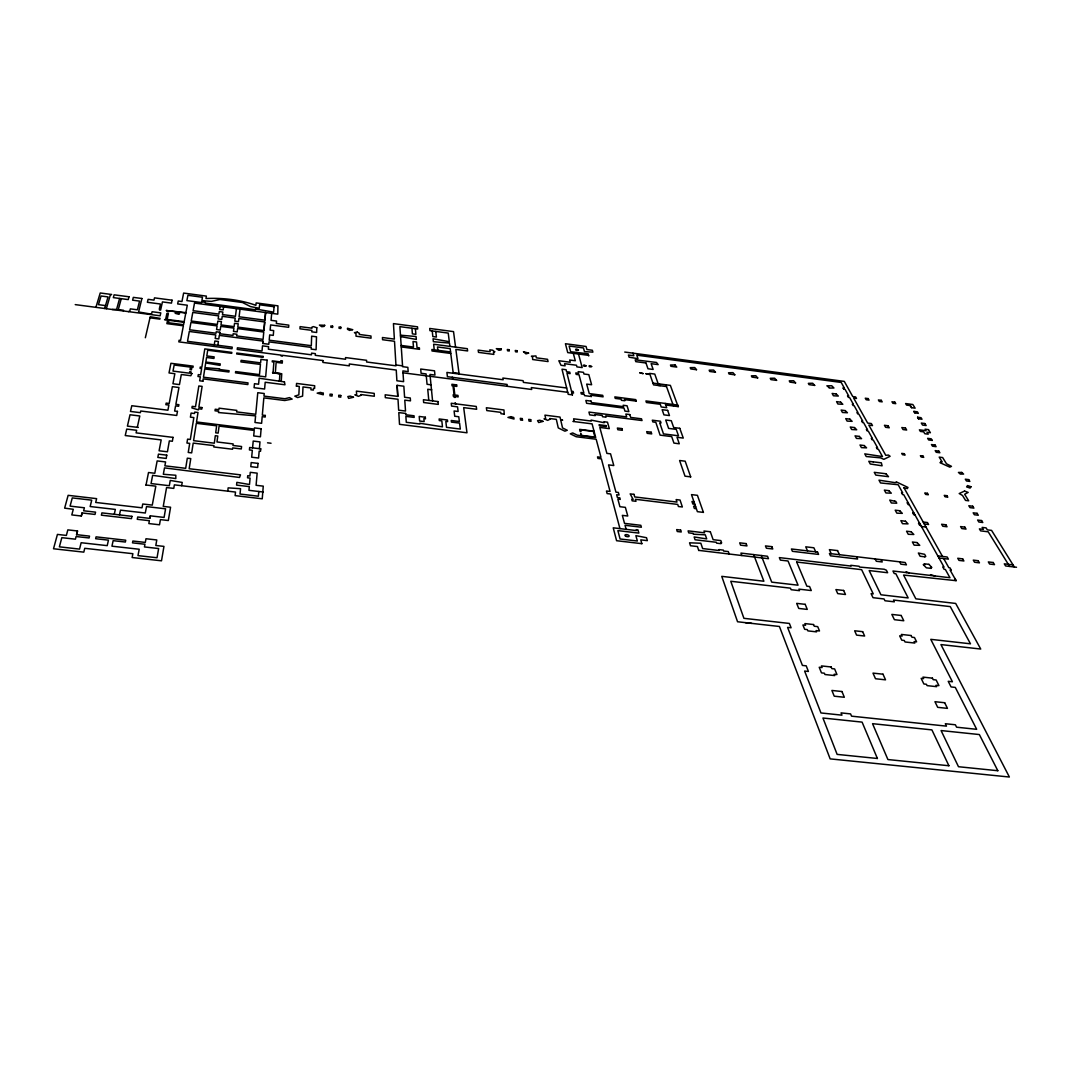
<?xml version="1.0" encoding="UTF-8"?>
<svg xmlns="http://www.w3.org/2000/svg" width="1070" height="1070" viewBox="0 0 1070 1070"><rect width="100%" height="100%" fill="white"/><g stroke="black" fill="none" stroke-linecap="round" stroke-linejoin="round"><path stroke-width="1.5" d="M296.403 386.23L296.55 383.421L314.7 385.735L314.62 388.397L313.43 388.249L313.363 390.082L310.942 389.774L311.009 387.942L302.997 386.925L302.596 396.114L297.62 397.572L294.798 396.141L298.851 394.857L299.266 386.444L296.417 386.083M281.223 381.468L281.758 373.751L272.582 372.574L279.912 373.965M279.39 381.241L279.939 373.51M275.324 373.029L276.14 362.342L282.253 363.131L282.413 360.871L280.835 360.67L280.741 361.941L272.302 360.844L272.221 361.834L273.907 362.048L273.064 372.734M258.779 491.491L258.378 496.212L240.014 494.046L240.563 488.696L228.151 487.866L227.776 491.157M259.395 448.691L259.983 441.897L253.215 441.067L252.573 447.848M271.7 313.349L271.044 320.331L276.541 321.067L276.341 323.488L288.78 325.133L288.646 327.313L270.616 324.932L270.135 330.148L273.679 330.603L273.278 335.391L269.68 334.923L269.199 340.18L311.316 345.69L311.664 336.167L316.506 336.796L316.091 349.729L311.196 349.101L311.25 347.402L269.011 341.878L268.797 344.259L262.725 343.47L262.912 341.076L219.297 335.378L218.775 338.936L215.217 338.468L215.752 334.923L189.31 331.459L187.517 341.33L232.217 347.135L232.003 348.766L178.81 341.865L179.118 340.233L180.576 340.421L183.371 325.802L166.867 323.635L167.602 320.144L164.579 319.756L165.689 319.087L166.893 313.43L168.378 313.617L167.147 319.435L184.16 321.669L187.29 305.217L177.66 303.933L178.249 301.018L181.953 301.513L183.625 293.073L206.376 296.109L205.975 298.517C222.801 297.741 239.961 299.68 255.89 305.311L256.145 302.917L277.933 305.833L277.785 314.152L194.499 303.077L193.108 310.688L218.895 314.099L219.27 311.571L222.854 312.052L222.48 314.567L235.44 316.292L236.443 308.655M263.915 330.563L264.718 321.95L238.877 318.526L238.49 321.629L234.811 321.147L235.213 318.044L222.226 316.332L221.771 319.422L218.16 318.954L218.628 315.851L192.787 312.44L191.222 321L217.33 324.437L217.825 321.134L221.45 321.615L220.968 324.919L234.103 326.644L234.531 323.314L238.209 323.795L237.794 327.126L263.915 330.563L264.731 321.95M264.892 320.184L265.601 312.534L264.892 320.184L239.091 316.773L240.054 309.136M262.725 343.47L262.939 341.089M217.852 345.262L218.4 341.477L214.843 341.009L214.267 344.794M219.751 332.248L219.551 333.693L232.952 335.445L233.166 333.76L236.898 334.255L236.684 335.926L263.073 339.377L263.768 332.034L237.607 328.597L237.192 331.887L233.474 331.392L233.902 328.102L220.754 326.377L220.219 330.028L216.568 329.547L217.116 325.895L190.955 322.458L189.617 329.774L216.006 333.225L216.22 331.78L219.898 332.262L219.684 333.706M223.59 306.956L223.162 309.912L219.591 309.444L220.032 306.475M202.832 381.201L203.193 378.887L247.839 384.558L248.013 382.873L203.46 377.215L204.758 368.936L228.913 372.012L229.074 370.728L219.457 369.498L219.551 368.829L204.958 367.652L205.708 362.931L220.046 365.378L220.246 363.907L205.841 362.061L206.563 357.487L213.933 358.437L214.16 356.872L206.804 355.935L207.7 350.211L231.708 353.314L231.829 352.391L204.798 348.9L201.842 367.251L200.25 367.05L200.05 368.321L201.641 368.535L200.612 374.915L198.298 374.62L197.99 376.493L200.317 376.787L199.662 380.8L202.925 381.214M181.686 485.713L182.221 482.436L170.237 480.443L169.314 485.713L151.057 483.56L152.636 475.334L175.814 478.571L175.814 475.254L163.335 474.277L164.499 467.884L239.519 477.461L240.496 474.853L189.176 468.727L190.768 458.602L187.317 458.187L185.685 468.312L164.874 465.824L165.582 461.932L157.156 460.916L154.802 473.261L148.516 472.512L145.988 485.245M166.733 455.138L166.224 458.441L157.825 457.425L158.454 454.148L166.826 455.151M149.88 518.067L150.308 515.834L164.084 517.425L165.582 508.812L146.536 506.605L145.293 513.011L120.495 510.149L119.452 514.897M150.308 515.834L149.813 518.388L137.709 516.997L137.254 519.298L149.372 520.689L148.837 523.564L159.497 524.781L160.406 519.619L168.324 520.528L170.571 507.233L163.242 506.391L166.572 487.572L173.768 488.388L174.37 484.857L235.507 492.066L235.119 495.611L262.244 498.807L263.26 486.141L256.091 485.298L257.161 473.154L250.26 472.325L249.912 475.989L247.732 475.722L247.531 477.795L250.099 478.103L249.497 484.509L236.858 482.343L236.564 485.098L249.31 486.609L248.949 490.327L263.247 492.013M137.308 427.331L139.795 415.976L130.018 414.772L127.41 426.114L138.271 427.438M114.263 514.295L115.346 509.427L90.148 506.525L91.726 500.158L72.278 497.911L70.072 506.123L84.383 507.782L83.62 510.778L95.564 512.155L95.003 514.443L82.042 512.945L81.333 516.021L71.797 514.924L73.282 509.293L64.641 508.143L68.132 495.33L96.621 498.647L95.698 502.445L142.002 507.809L142.751 504.01L152.274 505.107L155.819 486.168L146.042 485.018M145.346 337.745L150.241 316.733L160.045 318.338L159.871 319.127L149.987 317.83M81.333 516.021L82.082 512.958M141.909 298.517L138.578 311.972L151.539 314.165L152.1 311.731L160.781 312.881L160.139 315.797L75.234 304.616M76.572 534.652L77.521 530.974L67.838 529.877L66.367 535.428L57.432 534.411L53.513 548.763L83.808 552.147L84.744 548.308L132.881 553.698L132.118 557.523L161.503 560.814L163.951 546.395L155.819 545.486L156.782 539.962L145.988 538.745L145.293 542.423L132.867 541.019L132.506 542.851L144.945 544.255L144.45 546.944L158.641 548.549L157.036 557.751L137.976 555.624L139.207 549.244L111.949 546.182L113.152 540.671L125.35 542.035L125.725 540.216L96.073 536.859L95.645 538.718L108.444 540.149L107.214 545.646L81.146 542.717L79.554 549.097L59.372 546.837L61.833 537.662L75.422 539.186L76.09 536.525L89.077 537.969L89.519 536.123L76.572 534.652L77.521 530.974M128.453 311.624L129.778 311.102L130.353 308.869L137.375 309.792L139.555 301.098L132.6 300.175L133.335 297.38L141.922 298.49M128.988 296.805L128.239 299.6L113.34 297.62L114.115 294.825L128.988 296.778M123.277 310.942L123.465 310.273L118.288 309.591L121.271 298.677M119.613 298.45L116.603 309.364L112.189 309.484M106.358 308.722L110.317 294.999L111.628 294.491L100.232 292.979L95.899 307.344M104.659 308.494L108.03 296.925L101.061 296.002L98.453 304.669L105.502 305.592M745.456 622.673L779.428 626.485L830.159 758.884L1009.384 777.021L940.931 644.581L980.722 649.035L955.684 603.44L915.84 598.826L903.588 575.058L956.045 580.676M751.702 623.369L737.551 621.75L721.755 576.356L763.886 581.237L753.628 554.581L740.935 553.083L741.871 555.571M698.71 550.381L768.487 558.701L767.511 556.253L753.641 554.608M796.655 562.017L861.631 569.668L873.24 593.89L871.087 593.649L873.026 597.689L884.074 598.959L884.943 600.751L894.359 601.835L893.477 600.043L950.28 606.61L970.477 643.806L930.766 639.338L952.42 681.764L948.207 681.309L951.069 686.94L955.296 687.408L976.683 729.312L956.58 727.199L955.376 724.778L945.318 723.721L946.495 726.142L851.533 716.164L850.596 713.904L841.047 712.887L841.97 715.161L820.957 712.954L804.613 671.05L808.412 671.465L806.205 665.834L802.42 665.42L787.587 627.394L791.091 627.782L789.379 623.449L743.918 618.326L730.77 581.264L790.476 588.166L791.104 589.704L799.531 590.667L798.889 589.129L811.287 590.56L809.575 586.52L806.874 586.213L796.615 561.91M837.623 550.609L829.37 549.632L831.243 553.712M937.788 555.878L947.204 557.015L948.394 559.115L938.965 557.992M1013.103 564.893L1004.302 563.85L1005.599 565.95L1016.5 567.26M923.183 522.013L927.449 522.534L928.573 524.501L924.293 523.979M267.513 442.819L271.058 443.247M919.732 523.457L918.528 523.31L919.638 525.29L920.842 525.437M921.43 526.507L926.031 527.069M693.962 501.736L691.956 501.496L692.825 504.01L694.831 504.251M695.594 506.458L693.587 506.217L694.35 508.437L696.356 508.678M894.547 501.148L895.724 501.295L896.767 503.208L891.337 502.994L889.758 500.091L894.533 501.135M908.256 502.846L907.079 502.713L908.136 504.612L909.313 504.759M913.9 512.971L912.71 512.824L913.78 514.764L914.97 514.911M886 473.756L888.501 476.698L875.768 475.093L874.284 472.338L886.294 473.796M903.749 487.706L907.333 488.615L907.975 487.438L896.285 481.861L896.419 482.543L894.747 482.597L879.005 480.162L880.516 482.958L898.158 484.723L902.692 492.855L901.528 492.708L902.558 494.581L903.735 494.728L944.048 567.113L942.79 566.966L944.101 569.307L945.345 569.454L949.959 577.733L892.942 571.005L894.212 573.507L895.831 573.694L908.162 597.943L880.944 594.786L869.174 570.564L887.645 572.731L886.388 570.23L884.208 569.24L859.558 567.073L859.183 566.284L850.784 565.294L851.158 566.083L779.348 557.604L780.364 560.105L788.042 561.001L798.059 585.196L771.724 582.147L761.225 555.504M594.037 431.197L579.632 429.364L580.167 431.531L581.037 431.638L580.595 429.846L593.435 431.478L594.933 437.095L582.013 435.463L580.689 433.591L581.211 435.677M403.002 372.801L531.71 389.48L531.322 387.581L567.729 392.302M430.996 384.799L427.064 384.29L426.087 373.925L421.085 373.283L420.711 369.03L434.514 370.822L434.955 375.075L429.979 374.433L432.574 400.875M431.772 389.801L427.746 389.279L428.789 400.394M272.582 372.681L279.939 373.617M918.582 418.785L921.992 419.239L921.029 417.688L917.605 417.233L918.555 418.785L917.605 417.233M666.503 386.564L653.556 384.866L649.584 373.39L654.773 374.085L658.812 385.561M395.94 364.977L402.534 365.846M453.145 372.587L458.99 373.35M566.659 388.009L523.431 382.391L523.083 380.679L502.86 378.044L503.167 379.756L446.912 372.44L447.407 376.693L507.073 384.438L507.407 386.323M571.54 391.272L573.159 391.486L573.56 393.091L571.942 392.891M636.249 401.116L624.465 399.591L624.813 400.755L621.456 400.314L621.095 399.15L615.263 398.401L614.809 396.89L635.767 399.618L636.275 401.17M665.754 404.995L678.38 406.64L677.805 405.075L645.919 400.929L646.427 402.494L660.27 404.286L661.207 406.974L666.704 407.683L665.206 403.43M588.58 355.36L567.729 352.592L565.428 343.724L586.066 346.479L586.922 349.529L592.339 350.251L592.887 352.15L584.474 351.589L583.458 347.951L569.133 346.038L570.631 351.736L588.125 353.782L588.741 355.935M843.294 388.236L845.126 389.48L848.764 396.02L847.52 395.86L848.376 397.385L849.607 397.545L853.392 404.326L852.322 404.179L853.084 405.557L854.154 405.704L858.033 412.672L856.963 412.525L857.739 413.943L858.822 414.077L862.821 421.259L861.738 421.125L862.527 422.556L863.61 422.69L867.489 429.645L866.392 429.498L867.195 430.956L868.292 431.103L872.424 438.499L871.314 438.366L872.144 439.85L873.254 439.984L877.534 447.675L876.41 447.527L877.253 449.052L878.376 449.186L882.482 456.556L864.787 453.867L866.218 456.515L880.556 457.853L883.847 459.338L890.12 456.275L888.474 455.058L885.773 455.312L868.827 425.098L872.478 425.579L871.341 423.559L867.69 423.091L853.659 398.08L856.495 398.455L855.639 396.93L852.75 396.555L844.31 381.401L624.746 352.057M400.474 335.218L416.069 336.502L416.324 339.444L400.568 336.595M910.289 405.583L906.557 405.089L905.621 403.55L912.844 404.513L915.104 408.151L911.613 407.697L910.289 405.583L911.6 407.697M185.872 312.654L166.184 310.474L167.495 310.648L167.308 311.517L168.779 311.718L168.966 310.835L175.574 311.718L175.239 313.363L179.386 313.911L179.707 312.253L185.805 313.069M913.927 411.375L917.391 411.83L918.327 413.354L914.877 412.886L913.927 411.375L914.863 412.886M401.156 345.436L413.475 347.055L413.02 341.517L416.538 341.985L417.019 347.523L419.373 347.844L419.507 349.328L401.263 346.934M450.577 351.95L431.879 349.489L432.026 350.987L450.764 353.448M652.941 383.1L670.368 385.387L678.112 406.6M675.023 364.937L670.462 365.017L670.943 366.314L676.748 367.09L675.01 364.937M1014.36 567.006L991.569 530.386L987.329 529.864L986.112 527.898L982.153 527.403L983.37 529.382L979.398 528.888L980.601 530.867L988.212 531.803L1009.625 566.431M954.694 578.295L956.112 580.689L950.053 570.016L951.297 570.163L949.973 567.822L948.809 567.675L943.7 558.553M903.963 487.733L942.509 556.453M843.882 389.319L843.093 387.902L844.337 388.062L841.207 382.445L636.784 355.146L637.987 358.677L629.133 357.206L628.411 355.026L633.828 355.748L632.958 353.154M934.765 575.941L930.525 574.657L930.98 575.486M909.152 572.918L906.103 571.781L906.531 572.611M899.656 561.844L900.86 564.184L906.424 564.84L905.193 562.499L829.41 553.498L830.467 555.825L857.645 559.048L856.535 556.721M881.118 559.744L882.242 561.964L876.303 561.268L875.193 559.035M837.489 550.595L839.522 554.701M815.701 551.866L813.895 547.786L805.737 546.81L807.529 550.889M729.205 554.086L728.295 551.585L723.654 551.037L723.32 550.114L718.906 549.592L719.227 550.515L702.642 548.562L700.837 543.239L689.548 542.811L690.511 545.74L697.439 546.556L698.75 550.502M665.874 384.799L673.498 405.998M659.414 383.943L660.029 385.722M578.509 354.023L582.187 367.585L576.931 366.89L576.489 365.244L564.572 363.693L565.107 365.833L561.014 365.298L558.821 360.737L570.23 362.235L569.655 360.002L575.299 360.75L573.293 353.327M626.151 529.342L625.04 525.29L641.385 527.229L640.823 525.303L624.519 523.364L622.339 515.365L627.769 516.021L625.375 507.367L619.918 506.712L617.858 499.115L620.266 499.409L619.824 497.817L617.403 497.523L616.641 494.741L619.062 495.022L618.353 492.454L615.945 492.16L608.536 464.888L613.792 465.544L610.555 453.84L606.891 453.386L599.802 427.438L609.311 428.642L607.479 422.182L603.935 421.74L604.216 422.717L591.081 420.095L591.335 421.072L573.6 418.811L574.202 421.205L572.918 421.433L592.084 423.867L595.709 437.51L577.238 435.169L572.704 432.949L570.31 433.832L576.182 436.734L596.177 439.248L600.979 457.305L597.501 456.877L597.916 458.428L601.393 458.869L610.06 491.438L606.463 490.996L607.145 493.578L610.743 494.019L619.945 528.607M455.566 347.135L453.533 331.62L429.712 328.45L429.939 330.643L448.236 333.091L449.306 341.691L433.056 338.762L433.377 341.704L449.467 343.082L449.881 346.386M459.083 374.018L455.86 349.395L467.63 350.947L467.309 348.686L433.644 344.246L434.219 349.796M453.225 373.256L450.162 348.646L437.483 346.961L437.844 350.278M455.981 403.858L455.071 402.748L455.205 403.764M452.597 377.362L452.717 378.352L452.048 377.295M435.771 331.419L436.399 337.05L432.828 336.568L432.24 330.951M415.401 328.704L415.882 334.322L412.391 333.853L411.937 328.249M397.157 385.361L397.826 396.395L385.187 394.79L385.32 397.652L398 399.27L398.655 410.184L405.517 411.054L404.781 400.127L410.492 400.849L410.278 397.986L404.594 397.264L403.845 386.216L397.077 385.347L397.746 396.382M340.822 327.219L340.822 328.503L339.056 328.276L339.056 326.979L340.822 327.219M340.782 395.472L340.782 397.157L338.722 396.903L338.735 395.218L340.782 395.472M332.636 326.189L332.623 327.474L330.857 327.233L330.871 325.949L332.636 326.189M332.088 394.389L332.061 396.074L330.001 395.82L330.028 394.135L332.088 394.389M323.3 393.279L323.26 394.776L317.161 393.158L320.492 392.409L323.3 393.279M322.953 360.55L322.913 362.422L349.328 365.846L349.315 363.974L396.248 370.059L396.89 380.773L403.604 381.642L402.882 370.915L408.165 371.611L407.857 367.358L402.601 366.676L399.886 326.644L417.701 329.012L417.514 326.818L393.452 323.608L394.375 339.096L382.445 337.518L382.552 339.712L394.509 341.29L395.994 365.82L366.622 361.994L366.582 360.309L345.543 357.567L345.543 359.252L315.289 355.32L315.342 353.635L311.544 353.14L311.49 354.825L268.369 349.221L268.597 346.653L262.498 345.851L262.016 351L237.433 347.803L237.232 349.435L281.169 355.133L281.116 355.949L282.4 356.109L282.453 355.307L322.953 360.55M316.787 327.728L316.64 332.476L311.771 331.834L311.892 330.376L299.974 328.811L300.095 326.631L311.972 328.196L312.012 327.086L313.497 326.617L316.787 327.728M591.656 366.529C588.299 368.334 588.072 363.746 591.656 366.529M586.012 365.886C582.642 367.692 582.441 363.104 586.012 365.886M578.469 350.01C574.724 351.963 574.523 346.974 578.469 350.01M284.433 381.883L284.981 384.772L265.2 382.257L264.598 389.039L254.085 387.701L254.486 383.702L258.579 384.224L259.141 378.245L284.433 381.883M274.067 306.729L273.612 312.146L255.503 308.976L255.422 309.725L205.199 303.037L205.333 302.288L201.668 301.807L201.535 302.556L186.875 300.603L187.905 295.307L202.457 297.259L201.909 300.456L205.56 300.951L211.365 301.379L219.979 299.493L242.542 302.516L250.581 306.608L259.234 308.24L259.595 304.789L274.067 306.729M265.333 415.468L265.2 417.046L262.19 416.671L261.615 423.305L254.968 422.476L255.596 415.856L218.467 412.538L218.641 411.255L215.016 410.8L215.23 409.235L218.855 409.676L219.056 408.165L236.804 410.385L236.63 411.896L255.743 414.277L257.776 392.703L264.21 393.519L263.982 396.101L284.861 398.736L289.488 397.612L292.15 399.097L284.754 400.514L263.835 397.88L262.324 415.093L265.333 415.468M260.746 448.852L260.532 451.286L259.181 451.125L258.579 458.04L251.677 457.211L252.333 450.296L249.43 449.935L249.658 447.501L260.746 448.852M258.017 463.39L257.656 467.483L250.795 466.654L251.183 462.574L258.017 463.39M261.133 428.736L260.438 436.787L253.697 435.958L254.219 430.434L219.083 426.101L218.146 433.123L215.699 432.815L216.648 425.806L196.318 423.305L193.576 440.666L214.308 443.194L215.311 435.704L217.772 436.012L216.983 441.963L233.153 443.93L232.966 445.468L241.566 446.511L241.298 448.945L232.685 447.902L232.538 449.239L213.786 446.966L213.973 445.628L193.202 443.1L191.664 452.877L188.24 452.463L189.698 443.381L186.942 443.047L187.584 439.141L190.326 439.476L193.844 417.581L190.42 417.166L191.089 413.087L194.499 413.502L194.727 412.084L198.003 412.498L196.519 421.968L254.339 429.097L254.446 427.92L261.133 428.736M267.125 360.175L265.668 376.881L235.494 372.855L235.641 371.571L259.488 374.62L260.451 364.429L240.91 361.914L241.098 360.349L260.599 362.864L260.933 359.386L267.125 360.175M263.14 356.444L263.06 357.367L236.684 353.956L236.791 353.033L263.14 356.444M201.989 407.576L201.748 409.155L198.592 408.767L198.418 409.877L191.931 407.938L192.185 406.359L195.489 406.774L198.833 385.976L202.11 386.39L198.846 407.188L201.989 407.576M191.904 373.51L190.808 375.717L181.311 374.513L179.466 384.585L172.939 383.769L174.851 373.697L169.02 372.948L170.932 363.292L193.162 366.141L192.948 367.425L191.851 367.278L191.423 369.832L190.032 369.645L190.473 367.104L174.169 365.017L172.992 371.103L189.417 373.189L189.671 371.705L191.062 371.879L190.808 373.377L191.904 373.51M177.459 411.388L176.724 415.468L140.745 411.014L140.371 412.672L130.473 411.455L131.797 405.731L167.91 410.211L168.886 405.062L165.85 404.687L166.158 403.122L169.18 403.497L172.377 386.671L178.944 387.5L175.868 404.326L178.904 404.701L178.623 406.279L175.574 405.891L174.637 411.04L177.459 411.388M173.046 437.376L172.35 441.268L169.341 440.907L167.428 451.794L159.096 450.791L161.182 439.917L125.243 435.543L126.728 429.083L136.652 430.287L136.091 432.868L173.046 437.376M184.04 322.311L183.572 324.705L168.445 322.725L168.953 320.318L184.04 322.311M179.238 312.199L178.944 313.724L175.921 313.323L176.229 311.798L179.238 312.199M131.931 516.342L131.463 518.629L101.382 515.178L101.918 512.878L131.931 516.342M172.083 300.202L171.467 303.118L162.439 301.914L160.62 310.059C157.812 311.183 160.46 305.886 160.406 304.014L147.392 302.288L148.101 299.332L153.973 300.122L154.495 297.861L172.083 300.202M501.362 348.86L501.054 349.97L498.901 350.291L496.319 348.659L501.362 348.86M324.705 325.307L324.143 326.403L321.776 326.711L319.408 325.079L324.705 325.307M970.985 486.743L970.075 488.08L966.611 486.89L967.534 485.566L970.985 486.743M649.008 374.366L645.892 373.644L649.008 374.366M643.057 373.577L639.94 372.855L643.057 373.577M532.539 356.832L532.659 359.533L548.067 361.566L547.532 359.306L536.351 357.821L535.936 355.935L531.389 356.243L532.539 356.832M964.565 491.063L959.215 493.537L962.532 495.49L965.555 500.412L968.671 500.8L964.632 494.26L968.163 492.414L964.565 491.063M941.132 461.825L939.995 462.681L949.839 467.149L951.444 466.346L946.482 463.751L942.643 457.559L939.206 457.117L942.175 461.959L941.132 461.825M543.025 421.379L538.705 422.543L537.541 420.67L539.788 420.229L543.025 421.379M353.474 397.264L348.646 398.388L347.83 396.542L350.305 396.114L353.474 397.264M549.9 419.239L547.706 420.376L544.015 418.838L545.7 418.704L544.924 415.147L560.011 417.073L560.573 419.467L562.673 420.176L560.68 419.921L562.553 427.96L567.274 430.274L564.88 431.17L558.272 427.92L556.32 419.36L549.753 418.531L549.9 419.239M361.005 395.245L358.423 396.355L354.839 394.817L356.658 394.696L356.39 391.112L374.219 393.385L374.313 396.248L360.991 394.549L361.005 395.245M504.224 414.143L500.961 413.729L500.72 412.338L486.81 410.572L486.368 407.737L503.97 409.984L504.224 414.143M528.58 353.127L525.932 353.876L523.457 351.682L528.58 353.127M494.688 351.816L493.444 352.15L493.845 354.411L478.504 352.378L478.156 350.131L490.14 351.709L489.819 349.837L492.708 350.211L494.688 351.816M510.925 416.645L507.942 417.42L514.028 419.039L513.747 417.514L510.925 416.645M352.592 329.667L349.609 330.403L347.483 329.292L347.469 328.222L352.592 329.667M357.246 332.101L354.438 332.65L355.976 333.238L356.016 336.207L371.036 338.187L370.956 335.993L359.386 334.469L359.359 333.305L357.246 332.101M961.783 472.445L958.439 472.432L960.258 474.077L963.602 474.077L961.783 472.445M877.4 758.483L837.128 754.39L822.937 718.01L862.099 722.116L877.4 758.483M948.903 765.745L887.913 759.553L872.545 723.681L931.903 729.887L948.903 765.745M997.828 770.721L958.493 766.722L941.078 730.556L979.358 734.555L997.828 770.721M841.956 691.528L831.885 690.444L834.226 696.182L844.337 697.265L841.956 691.528M944.676 702.736L934.939 701.693L937.694 707.337L947.472 708.38L944.676 702.736M831.163 666.971L821.426 665.914L822.094 667.56L819.205 667.252L821.479 672.883L824.381 673.204L824.916 674.515L834.734 675.585L834.185 674.26L836.967 674.568L834.627 668.924L831.845 668.63L831.163 666.971M932.425 678.153L922.928 677.109L923.664 678.634L921.15 678.353L923.878 683.997L926.419 684.265L927.075 685.629L936.638 686.672L935.969 685.308L938.938 685.629L936.13 679.985L933.174 679.664L932.425 678.153M882.991 674.194L872.986 673.11L875.501 678.741L885.545 679.838L882.991 674.194M813.548 624.546L804.881 623.583L805.563 625.268L802.901 624.96L804.667 629.307L807.328 629.601L807.85 630.885L816.57 631.862L816.049 630.578L819.513 630.979L817.707 626.632L814.243 626.231L813.548 624.546M911.105 635.526L901.341 634.43L902.157 636.115L899.656 635.834L901.769 640.194L904.284 640.475L905.019 641.973L914.837 643.07L914.088 641.572L916.615 641.853L914.462 637.506L911.934 637.225L911.105 635.526M862.661 631.674L854.649 630.778L856.589 635.125L864.64 636.035L862.661 631.674M805.188 604.336L796.668 603.373L798.728 608.429L807.275 609.405L805.188 604.336M901.167 615.477L891.832 614.407L894.413 619.69L903.789 620.76L901.167 615.477M843.655 590.466L835.911 589.57L837.716 593.609L845.487 594.505L843.655 590.466M641.853 543.68L616.587 540.711L613.23 527.818L636.503 530.573L636.249 529.677L637.947 529.891L638.87 533.101L617.871 530.613L620.078 538.972L637.372 541.019L635.874 535.642L646.521 537.715L647.363 540.644L640.783 539.868L641.853 543.68M924.841 556.828L920.093 556.253L918.354 553.029L924.64 554.313L925.777 556.413L924.841 556.828M710.333 531.763L703.966 531.001L704.608 532.847L688.09 530.867L688.746 532.873L693.092 533.395L693.373 534.211L705.304 534.839L706.708 538.919L694.136 536.953L695.072 539.775L716.325 542.289L716.632 543.159L721.019 543.68L720.698 542.811L721.661 542.918L720.819 540.591L713.128 539.681L710.333 531.763M680.627 530.065L676.655 529.583L677.27 531.509L681.256 531.991L680.627 530.065M928.947 564.358L924.172 563.783L924.734 564.826L923.263 564.652L926.352 567.822L931.141 568.397L930.566 567.327L931.823 567.488L928.947 564.358M746.098 543.6L739.691 542.838L740.574 545.165L746.994 545.927L746.098 543.6M771.831 546.65L765.451 545.901L766.387 548.228L772.781 548.99L771.831 546.65M817.547 552.08L791.412 548.977L792.402 551.317L818.59 554.42L817.547 552.08M703.418 512.396L697.386 511.661L691.487 494.607L697.426 495.33L703.418 512.396M917.097 542.584L912.402 542.009L914.114 545.165L919.745 545.339L917.097 542.584M962.666 558.861L957.757 558.272L958.974 560.386L963.883 560.974L962.666 558.861M978.194 560.72L973.299 560.132L974.543 562.245L979.451 562.833L978.194 560.72M993.214 562.512L988.332 561.937L989.603 564.05L994.498 564.626L993.214 562.512M945.88 524.781L941.627 524.26L942.764 526.239L947.03 526.761L945.88 524.781M964.832 527.109L960.592 526.587L961.769 528.567L966.009 529.088L964.832 527.109M905.474 521.224L900.873 520.662L902.505 523.698L908.042 523.885L905.474 521.224M633.988 494.353L630.177 493.885L633.132 499.436L631.715 499.262L632.169 500.84L635.995 501.308L635.406 499.289L677.738 504.425L678.42 506.511L682.366 506.979L680.052 500.038L676.133 499.57L676.962 502.071L634.724 496.935L633.988 494.353M911.212 531.777L906.571 531.215L908.243 534.304L913.82 534.478L911.212 531.777M972.71 506.23L968.832 505.749L969.995 507.635L973.887 508.116L972.71 506.23M690.698 476.872L685.014 476.177L679.597 460.501L685.188 461.197L690.698 476.872M977.097 513.319L973.178 512.824L974.369 514.75L978.288 515.232L977.097 513.319M981.578 520.555L977.632 520.047L978.836 522.013L982.782 522.494L981.578 520.555M899.776 510.751L895.216 510.189L896.82 513.159L902.304 513.359L899.776 510.751M405.677 413.448L398.802 412.579L399.511 424.335L466.988 432.788L463.684 407.63L476.658 409.275L476.244 406.453L451.232 403.256L451.567 406.078L457.545 406.841L458.12 411.482L454.095 410.974L454.723 416.243L458.776 416.752L459.364 421.513L451.232 420.483L451.42 422.102L459.565 423.118L460.314 429.07L446.498 427.331L445.842 421.393L447.635 421.62L447.447 420.002L439.128 418.958L439.288 420.563L441.83 420.885L442.458 426.823L419.788 423.252L419.855 423.987L406.279 422.289L405.878 416.364L414.157 417.407L414.036 415.789L405.771 414.745L405.677 413.448M425.325 417.22L419.213 416.444L419.614 421.018L424.135 421.58L423.88 418.624L425.472 418.825L425.325 417.22M927.449 493.31L924.801 492.989L925.63 494.42L928.292 494.755L927.449 493.31M946.91 495.691L944.262 495.37L945.118 496.801L947.779 497.135L946.91 495.691M888.836 490.675L884.368 490.113L885.906 492.962L891.297 493.176L888.836 490.675M679.771 428.308L673.685 427.518L671.291 420.724L665.714 420.015L668.616 428.401L676.227 429.364L678.5 435.798L663.48 433.885L659.735 422.824L661.033 422.984L660.444 421.232L652.285 420.189L652.861 421.941L655.803 422.316L660.096 435.129L671.692 436.613L673.939 443.1L679.289 443.782L677.002 437.282L683.275 438.085L679.771 428.308M437.991 401.571L423.412 399.712L423.653 402.534L438.285 404.393L437.991 401.571M605.981 425.619L599.066 424.736L599.334 425.74L606.262 426.622L605.981 425.619M621.884 428.602L617.363 428.04L617.858 429.739L622.379 430.314L621.884 428.602M651.175 432.213L646.681 431.638L647.23 433.35L651.737 433.912L651.175 432.213M873.16 461.852L868.813 461.304L870.258 463.992L882.108 465.811L881.332 462.829L873.16 461.852M522.267 418.597L520.274 418.343L520.595 420.042L522.588 420.296L522.267 418.597M530.693 419.641L528.7 419.386L529.048 421.098L531.028 421.353L530.693 419.641M968.698 479.627L965.327 479.199L966.451 480.978L969.835 481.406L968.698 479.627M932.224 440.425L928.64 439.957L927.65 438.339L931.221 438.807L932.224 440.425M591.349 396.515L584.568 395.632L584.233 394.375L581.318 394.001L580.93 392.489L583.845 392.877L579.03 374.767L576.168 374.393L575.794 372.935L578.643 373.31L578.188 371.638L583.484 372.333L583.939 374.005L588.821 374.647L591.616 384.745L586.681 384.103L589.262 393.573L602.691 395.325L603.119 396.85L591.014 395.245L591.349 396.515M572.45 394.87L568.223 394.322L561.991 369.19L566.097 369.725L566.592 371.731L569.762 372.146L570.136 373.604L566.966 373.189L572.45 394.87M667.653 410.385L662.129 409.676L663.922 414.852L669.472 415.561L667.653 410.385M935.073 445.026L931.475 444.558L932.492 446.203L936.089 446.671L935.073 445.026M591.014 401.116L585.852 400.447L586.614 403.296L624.011 408.125L624.92 411.107L628.879 411.616L627.047 405.771L623.141 405.262L623.583 406.694L591.402 402.534L591.014 401.116M859.304 436.413L855.064 435.864L856.441 438.419L861.564 438.66L859.304 436.413M456.636 384.892L451.888 384.277L452.062 385.802L453.011 385.922L454.108 394.897L453.158 394.776L453.346 396.301L454.416 397.358L455.191 397.465L455.084 396.515L458.147 396.916L457.96 395.392L454.857 394.99L453.76 386.016L456.823 386.417L456.636 384.892M938.831 451.099L935.207 450.63L936.223 452.289L939.848 452.757L938.831 451.099M629.789 414.558L625.816 414.05L626.699 416.912L588.941 412.07L589.69 414.879L595.254 415.601L594.96 414.518L602.183 415.441L602.544 416.725L606.061 417.166L605.7 415.896L642.053 420.55L641.492 418.811L630.671 417.42L629.789 414.558M864.293 445.561L860.012 445.013L861.417 447.621L866.58 447.862L864.293 445.561M922.942 456.021L920.401 455.686L921.19 457.01L923.731 457.345L922.942 456.021M904.31 453.72L901.756 453.386L902.518 454.71L905.086 455.044L904.31 453.72M845.26 410.612L841.14 410.064L842.438 412.485L847.427 412.752L845.26 410.612M924.908 423.546L921.323 423.078L922.554 425.071L926.139 425.539L924.908 423.546M849.914 419.159L845.755 418.624L847.079 421.085L852.121 421.339L849.914 419.159M928.452 429.632L925.109 429.19L926.045 430.702L919.397 429.846L920.36 431.424L923.664 431.852L924.814 433.738L928.185 434.166L927.021 432.293L930.378 432.721L928.452 429.632M888.087 425.766L884.449 425.285L885.612 427.305L889.25 427.773L888.087 425.766M905.461 428.027L901.836 427.545L903.026 429.565L906.664 430.033L905.461 428.027M854.489 427.559L850.289 427.01L851.64 429.511L856.709 429.779L854.489 427.559M645.986 362.997L635.794 361.647L635.192 359.814L656.485 362.462L658.157 364.616L651.122 363.68L653.141 369.444L647.979 368.762L645.986 362.997M696.516 369.712L690.739 368.949L690.217 367.639L694.738 367.558L696.516 369.712M715.455 372.24L709.704 371.477L709.156 370.166L713.65 370.086L715.455 372.24M734.809 374.808L729.085 374.045L728.509 372.748L732.977 372.654L734.809 374.808M757.694 377.897L751.956 377.095L751.381 375.824L755.808 375.731L757.694 377.897M776.566 380.372L770.868 379.609L770.239 378.298L774.64 378.205L776.566 380.372M795.598 382.913L789.914 382.137L789.259 380.84L793.632 380.746L795.585 382.899M814.671 385.414L809.014 384.652L808.332 383.341L812.678 383.247L814.671 385.414M828.849 387.327L826.883 385.815L831.751 385.788L833.931 387.995L829.25 388.062L828.849 387.327M509.039 349.703L507.327 349.475L507.568 350.773L509.28 351L509.039 349.703M516.97 350.706L515.259 350.478L515.526 351.776L517.238 352.003L516.97 350.706M836.218 393.987L832.152 393.452L833.41 395.78L838.318 396.047L836.218 393.987M868.158 398.588L865.282 398.214L866.152 399.739L869.041 400.113L868.158 398.588M881.265 400.327L878.403 399.953L879.299 401.477L882.175 401.852L881.265 400.327M894.841 402.146L891.965 401.772L892.888 403.296L895.764 403.671L894.841 402.146M840.672 402.173L836.579 401.638L837.864 404.005L842.812 404.286L840.672 402.173M625.736 536.204A2.167 0.963 12.7 0 0 629.133 536.164A2.167 0.963 12.7 0 0 626.217 534.612A2.167 0.963 12.7 0 0 625.736 536.204"/></g></svg>
